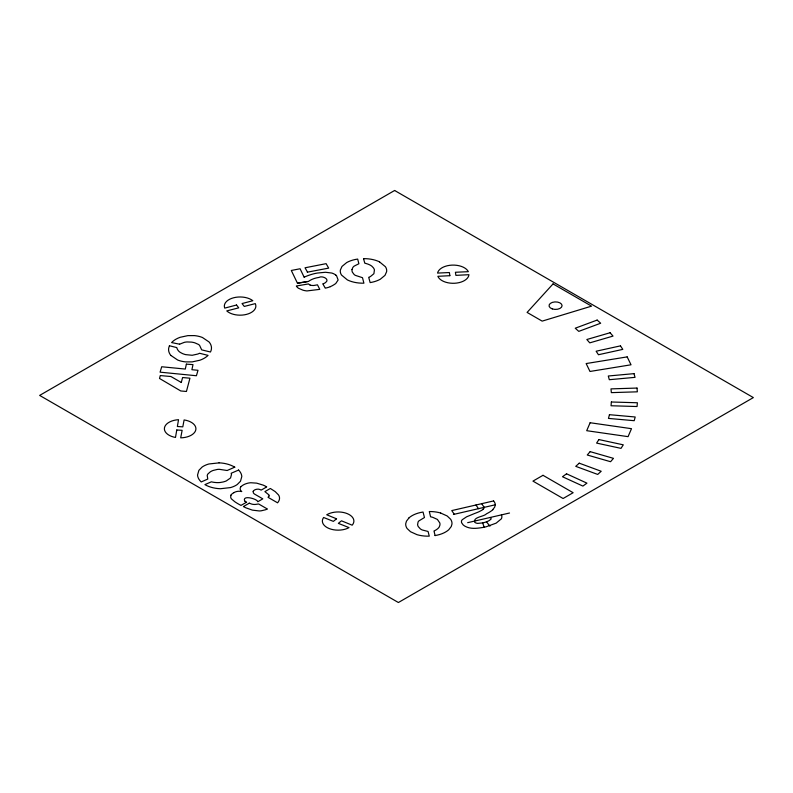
<?xml version="1.0" encoding="UTF-8"?>
<svg xmlns="http://www.w3.org/2000/svg" width="793" height="793" viewBox="0 0 793 793"><rect width="100%" height="100%" fill="white"/><g stroke="black" fill="none" stroke-linecap="round" stroke-linejoin="round"><path stroke-width="1.19" d="M181.29 382.474L182.598 377.547L189.943 378.192L186.434 391.464L180.774 390.969L159.522 378.469L160.285 375.575L170.911 376.516L181.349 382.513M253.066 491.303L253.433 492.998A7.92 4.57 0 0 0 254.434 494.019L262.8 498.847L257.784 501.751C257.576 498.896 241.905 494.634 244.66 500.948M230.981 495.209L230.674 496.933A11.181 6.453 0 0 0 231.368 498.847L234.857 501.781A63.281 36.537 0 0 0 240.408 505.091L241.003 505.409L246.613 502.167A11.251 6.493 0 0 1 244.65 500.948M408.96 517.948L406.472 521.15L405.748 523.578A19.528 11.28 0 0 0 407.136 528.534L410.536 531.736L417.029 534.68A24.087 13.907 0 0 0 429.271 536.147L428.061 531.469L422.332 530.002A10.904 6.294 0 0 1 420.31 528.852L418.268 526.602A14.274 8.237 0 0 1 417.604 524.57L418.06 522.042A10.854 6.265 0 0 1 418.823 520.951L424.463 517.532L423.046 512.04A23.998 13.858 0 0 0 408.91 517.928M492.74 509.651L494.693 507.114L495.288 504.794L453.427 514.459M234.797 467.136L227.155 470.507L219.255 469.307A10.854 6.265 0 0 0 217.223 469.456L213.178 470.437A14.274 8.237 0 0 0 210.413 471.766L207.984 473.877A10.904 6.294 0 0 0 207.221 475.463L207.766 479.061L201.224 481.946A24.087 13.907 0 0 1 197.546 475.037L198.884 470.338L202.106 467.067A19.528 11.28 0 0 1 208.946 463.974L219.037 462.874M330.334 286.66L332.277 285.718A34.436 19.884 0 0 0 335.776 283.488L338.125 279.998L336.559 275.746A9.694 5.591 0 0 0 335.736 275.012M238.594 470.061L231.189 473.262A19.151 11.062 0 0 1 231.477 474.571L230.545 477.951L226.352 480.895A15.563 8.991 0 0 1 222.972 482.005L220.226 482.491A13.342 7.702 0 0 1 216.231 482.57L214.725 482.441A19.438 11.221 0 0 1 211.354 481.827L204.901 484.622A23.968 13.838 0 0 0 220.335 488.736L230.426 487.596A19.528 11.28 0 0 0 237.266 484.503L240.497 481.232L241.806 476.534A24.008 13.858 0 0 0 238.574 470.061M474.611 513.507L476.999 512.575A57.334 33.098 0 0 0 478.873 511.792L481.866 510.236A12.718 7.345 0 0 0 483.115 509.275M474.214 513.666L466.601 516.808L462.398 519.623A8.247 4.758 0 0 0 461.457 520.971L461.546 522.637L463.033 524.748A14.294 8.257 0 0 0 465.045 526.245C470.873 529.496 477.882 528.277 484.146 527.256A58.256 33.633 0 0 0 486.436 526.681L496.16 523.132L501.354 518.83A12.361 7.137 0 0 0 501.414 514.885M323.157 283.815L323.375 283.755A11.578 6.681 0 0 0 325.378 282.665C330.483 279.364 322.285 275.33 318.945 277.431A18.754 10.824 0 0 0 308.536 281.386L297.454 283.2L291.309 270.472L300.081 268.758L304.125 277.144M322.88 283.904L325.249 288.137L325.854 288.018A16.901 9.754 0 0 0 330.334 286.66M493.613 500.928L451.752 510.593L454.29 514.26M467.662 522.676L509.522 513.012M307.337 272.177L328.679 268.113L326.111 263.663L305.027 267.786L307.515 272.148M490.133 517.492A4.748 2.746 0 0 1 491.045 518.463L491.085 518.642A2.22 1.279 0 0 1 491.055 519.078L489.202 520.585A19.082 11.023 0 0 1 482.669 522.914L477.664 523.38A3.876 2.24 0 0 1 476.861 523.251L476.603 523.192A4.619 2.666 0 0 1 474.66 522.19C473.034 516.818 483.819 516.867 486.595 513.745A35.229 20.34 0 0 0 492.889 509.711M297.454 283.2L307.605 281.565M241.736 491.551L239.466 491.254A7.771 4.48 0 0 0 237.613 491.363L236.968 491.462A9.05 5.224 0 0 0 233.796 492.701M169.415 345.748L176.809 347.592A19.438 11.221 0 0 0 177.573 349.584L178.118 350.407A13.342 7.702 0 0 0 180.229 352.37L182.331 353.5A15.563 8.991 0 0 0 185.681 354.63L192.184 355.274L197.735 354.055A19.151 11.062 0 0 0 199.568 353.262L208.063 355.373A24.008 13.858 0 0 1 199.945 360.21L192.213 361.886L185.701 361.895A19.528 11.28 0 0 1 177.642 360.012L170.971 355.502M440.68 513.041L447.173 515.975L450.573 519.187A19.528 11.28 0 0 1 451.951 524.143L451.227 526.562L448.739 529.774A23.968 13.838 0 0 1 435.079 535.553M310.132 285.044L310.469 285.173A3.509 2.022 0 0 0 311.064 285.351L313.116 285.51A7.117 4.104 0 0 0 314.92 285.292L317.468 284.826L319.777 289.356L306.941 290.932A16.643 9.605 0 0 1 302.985 290.188L298.475 288.255A11.578 6.681 0 0 1 296.344 286.005L308.596 283.914A6.017 3.479 0 0 0 310.122 285.054M379.52 261.888L385.438 266.735A19.528 11.28 0 0 1 386.617 271.702L384.992 275.349L380.263 279.255A24.008 13.858 0 0 1 370.153 282.595L368.695 277.332A19.151 11.062 0 0 0 370.49 276.509L373.899 273.704L374.425 269.907A15.563 8.991 0 0 0 373.354 267.756L371.957 266.299A13.342 7.702 0 0 0 369.191 264.634L367.952 264.128A19.438 11.221 0 0 0 364.79 263.207L363.521 258.617M486.426 521.824L489.965 526.126M481.688 503.684L484.166 507.332M475.959 505.002L478.496 508.67M482.659 522.884L484.146 527.256M435.099 535.602L433.989 530.993A19.438 11.221 0 0 0 436.546 529.585L437.478 528.891A13.342 7.702 0 0 0 439.292 526.83L439.877 525.204A15.563 8.991 0 0 0 439.818 522.964L437.389 519.425L432.72 517.314A19.151 11.062 0 0 0 430.579 516.828L429.31 511.535A24.008 13.858 0 0 1 440.69 513.031M335.717 275.022A11.836 6.83 0 0 0 331.781 273.04L325.487 272.267L317.497 273.03A36.637 21.153 0 0 0 313.413 273.892L312.105 274.239A52.269 30.184 0 0 0 304.155 277.163M363.521 258.657A23.968 13.838 0 0 1 379.56 261.868M170.921 355.522A23.968 13.838 0 0 1 169.494 345.758M219.037 462.834A23.998 13.858 0 0 1 234.728 467.176M253.284 491.333A4.887 2.825 0 0 1 258.419 489.152L259.073 489.291A5.462 3.152 0 0 1 261.145 490.143L266.735 486.912L265.913 486.436A27.993 16.157 0 0 0 263.117 485.098L256.605 483.135L250.836 482.749A10.963 6.324 0 0 0 248.744 482.996L247.803 483.195A14.026 8.099 0 0 0 242.886 485.207A14.68 8.475 0 0 0 240.943 486.714M230.872 495.189A11.29 6.513 0 0 1 233.806 492.711M241.568 491.501A8.991 5.194 0 0 1 240.864 486.694M493.563 500.948A16.128 9.308 0 0 1 495.347 504.794M484.305 507.332A5.63 3.251 0 0 1 482.987 509.205M352.023 269.541L351.983 270.056A14.274 8.237 0 0 0 352.37 272.118L354.084 274.457A10.854 6.265 0 0 0 355.363 275.369L362.49 277.689L363.908 283.18A23.998 13.858 0 0 1 347.413 279.939L341.535 275.062A19.528 11.28 0 0 1 340.346 270.086L341.981 266.448L346.71 262.542A24.087 13.907 0 0 1 357.673 259.073L358.882 263.752L354.144 266.121A10.904 6.294 0 0 0 352.786 267.568L352.023 269.541M611.373 402.001L611.036 405.758L637.057 406.522L637.384 402.765L611.373 402.001M176.77 429.984L175.491 437.449A15.761 9.1 0 0 1 164.458 427.853A15.761 9.1 0 0 1 178.534 419.695L177.364 426.505L182.796 426.852L184.115 419.943A15.761 9.1 0 0 1 195.821 429.747A15.761 9.1 0 0 1 180.695 437.845L182.132 430.321L176.77 429.984M186.365 364.146L185.314 369.062L161.703 366.762L160.097 372.165L196.416 375.743L198.002 370.291L191.906 369.707L193.006 364.621L186.365 364.146M609.45 414.689L608.459 418.407L634.202 420.696L635.193 416.989L609.45 414.689M590.131 422.738L586.701 430.698L628.066 436.646L631.496 428.686L590.131 422.738M268.996 496.061L268.034 497.31L277.56 502.812A17.783 10.269 0 0 0 279.532 498.311L279.513 497.826A15.711 9.07 0 0 0 278.502 494.931L275.23 491.62L270.334 488.468L264.882 491.62L268.996 494.941A4.619 2.666 0 0 1 268.996 496.061M598.893 439.57L596.604 443.089L621.008 448.362L623.288 444.833L598.893 439.57M590.161 451.643L587.256 455.004L610.57 461.714L613.475 458.354L590.161 451.643M553.048 283.914L527.097 312.422L542.164 321.125L591.558 306.148L553.048 283.914M579.247 463.181L575.738 466.343L597.704 474.432L601.203 471.26L579.247 463.181M336.539 518.8L333.377 521.378L323.623 517.482A15.761 9.1 0 0 0 329.164 528.544A15.761 9.1 0 0 0 349.039 527.623L338.363 523.36L341.476 520.813L352.171 525.184A15.761 9.1 0 0 0 347.235 513.626A15.761 9.1 0 0 0 326.706 514.786L336.539 518.8M566.539 473.798L562.495 476.742L582.895 486.089L586.939 483.145L566.539 473.798M394.617 190.479L39.65 395.41L398.383 602.521L753.35 397.59L394.617 190.479M179.585 344.192L171.595 342.576A24.087 13.907 0 0 1 180.15 337.293L187.872 335.627L194.394 335.608A19.528 11.28 0 0 1 202.443 337.501L209.114 342.001A23.998 13.858 0 0 1 210.472 352.003L201.69 349.872L199.558 345.312A10.854 6.265 0 0 0 198.329 344.37L194.83 342.834A14.274 8.237 0 0 0 191.47 342.11L187.089 341.952A10.904 6.294 0 0 0 184.323 342.348L179.585 344.192M249.28 503.168L243.411 506.558A37.321 21.55 0 0 0 246.108 507.907L252.422 510.137L259.252 510.95A11.132 6.423 0 0 0 261.313 510.781L265.348 509.81A22.085 12.747 0 0 0 267.4 509.027L258.647 503.971L255.217 504.457A7.206 4.163 0 0 1 251.688 504.08L249.28 503.168M543.007 475.314L532.955 481.113L563.099 498.51L573.141 492.711L543.007 475.314M597.149 320.075L575.242 328.213L578.771 331.375L600.668 323.227L597.149 320.075M610.085 332.743L586.83 339.513L589.764 342.863L613.019 336.093L610.085 332.743M236.542 305.008L224.736 308.12A15.761 9.1 0 0 1 233.548 297.791A15.761 9.1 0 0 1 252.838 300.716L242.053 303.55L244.264 306.435L255.277 303.62A15.761 9.1 0 0 1 246.484 314.395A15.761 9.1 0 0 1 226.748 310.915L238.733 307.853L236.542 305.008M620.483 345.867L596.138 351.22L598.457 354.729L622.802 349.376L620.483 345.867M627.174 356.89L586.146 363.561L589.992 371.461L631.02 364.79L627.174 356.89M634.013 373.642L608.29 376.001L609.311 379.708L635.034 377.349L634.013 373.642M449.869 275.686L437.865 276.311A15.761 9.1 0 0 0 454.617 283.26A15.761 9.1 0 0 0 468.941 274.695L455.896 275.369L455.41 272.267L468.356 271.682A15.761 9.1 0 0 0 451.96 265.12A15.761 9.1 0 0 0 437.558 273.079L449.373 272.544L449.869 275.686M637.007 388.064L610.997 388.877L611.344 392.634L637.354 391.821L637.007 388.064M552.305 308.913A6.513 3.757 0 0 0 562.078 305.662A6.513 3.757 0 0 0 552.305 302.401A6.513 3.757 0 0 0 552.305 308.913"/></g></svg>
